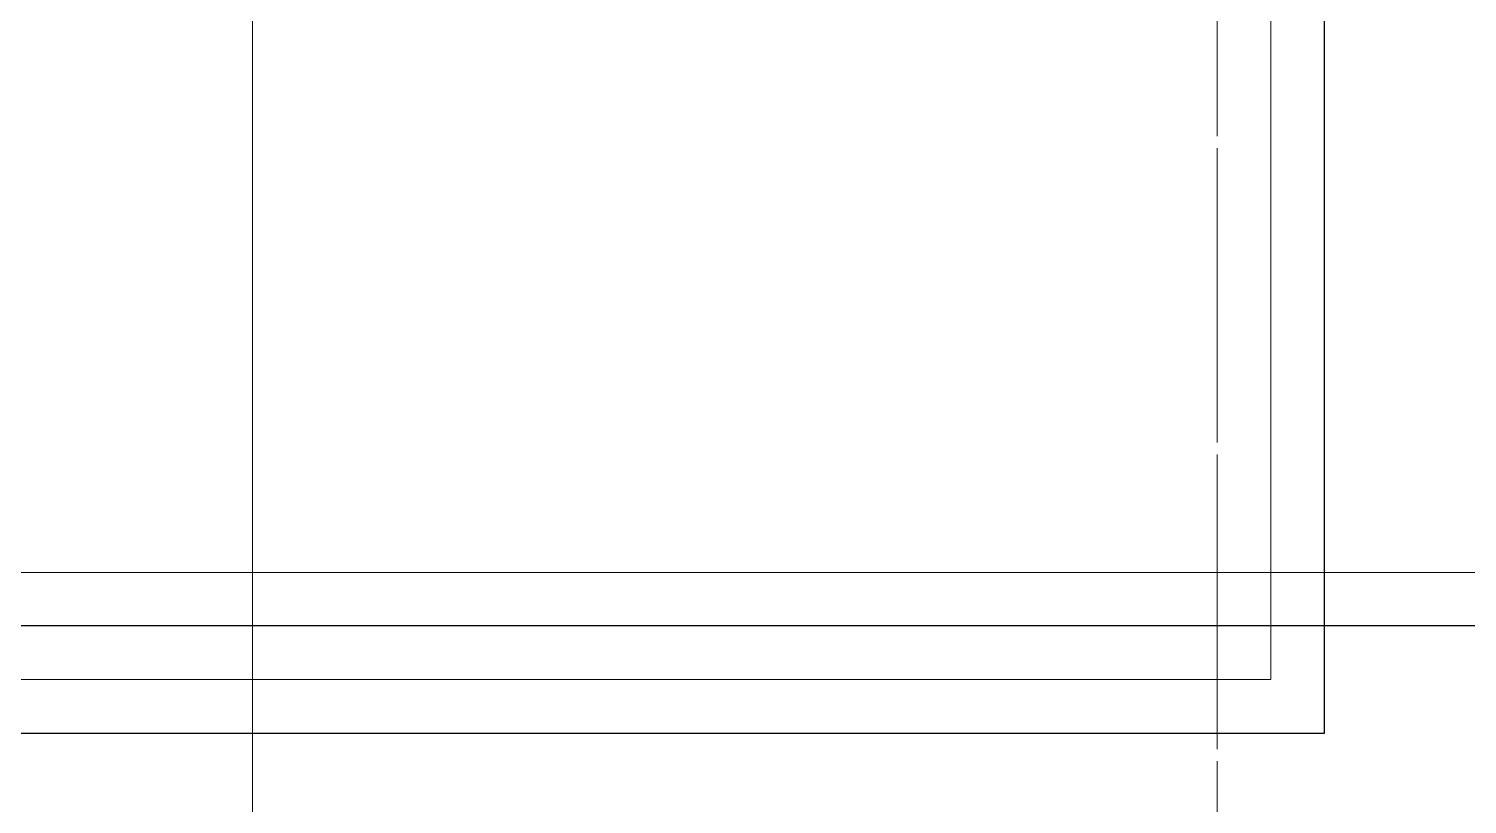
# Model space of a CAD drawing. Header units: millimetres. Extents: x 163705 to 1616509, y 81827 to 302547.
# Drawn here: x 205319 to 206661, y 141593 to 142316 of the extents above; entities that cross this region are included whole.
import ezdxf

# ---------------------------------------------------------------- set-up
doc = ezdxf.new("R2010")
doc.units = ezdxf.units.MM
doc.header["$LTSCALE"] = 10
doc.linetypes.add('CENTER2', pattern=[28.575, 19.05, -3.175, 3.175, -3.175])
for name, color, linetype, lineweight in [('1-中心线', 1, 'CENTER2', 0), ('1-建筑轮廓', 7, 'Continuous', 20), ('1-护栏', 4, 'Continuous', 18)]:
    doc.layers.add(name, color=color, linetype=linetype, lineweight=lineweight)

# ---------------------------------------------------------------- blocks, each defined once
blk = doc.blocks.new('G$C5C029050')
blk.add_line((23818.6, 77039.4), (23818.6, 9039.4))
blk = doc.blocks.new('A$Cf51e8010')
blk.add_lwpolyline([(7903, 9900), (12103, 9900), (12103, 0), (3, 0), (3, 11900), (3, 11900), (3, 17300), (7103, 17300), (7103, 9900), (7903, 9900)])
at = {"layer": '1-护栏'}
blk.add_line((7053, 8500), (7053, 50), dxfattribs=at)
blk.add_lwpolyline([(7853, 11438.2), (7853, 9850), (12053, 9850), (12053, 50), (71.9, 50), (71.9, 11850), (71.9, 11850), (71.9, 17250), (7053, 17250), (7053, 9850), (7153, 9850), (7153, 11438.2)], dxfattribs=at)
blk = doc.blocks.new('A$C5a2f2e4f')
blk.add_lwpolyline([(3, 12600.1), (3, 600.1), (7103, 600.1), (7103, 18000.1), (3, 18000.1), (3, 12600.1)], close=True)
at = {"layer": '1-中心线'}
blk.add_line((7003, 19127.4), (7003, 0), dxfattribs=at)
at = {"layer": '1-护栏'}
blk.add_lwpolyline([(53, 12550.1), (53, 650.1), (7053, 650.1), (7053, 17950.1), (53, 17950.1), (53, 12550.1)], close=True, dxfattribs=at)
blk = doc.blocks.new('A$Caa9cde6e')
blk.add_lwpolyline([(3, 0), (7103, 0), (7103, 12000), (3, 12000)], close=True)
at = {"layer": '1-护栏'}
blk.add_lwpolyline([(53, 50), (7053, 50), (7053, 11950), (53, 11950)], close=True, dxfattribs=at)

msp = doc.modelspace()

# ---------------------------------------------------------------- linework, layer by layer
at = {"layer": '1-中心线'}
msp.add_line((206427.833, 161286.876), (206427.833, 140759.499), dxfattribs=at)

# ---------------------------------------------------------------- block references
for name, p in [('A$C5a2f2e4f', (199424.833, 141059.499)), ('A$Cf51e8010', (199424.833, 141759.632)), ('A$Caa9cde6e', (199424.833, 141659.632))]:
    msp.add_blockref(name, p)
at = {"layer": '1-建筑轮廓'}
msp.add_blockref('G$C5C029050', (181709.24, 95820.209), dxfattribs=at)

doc.saveas('drawing.dxf')
